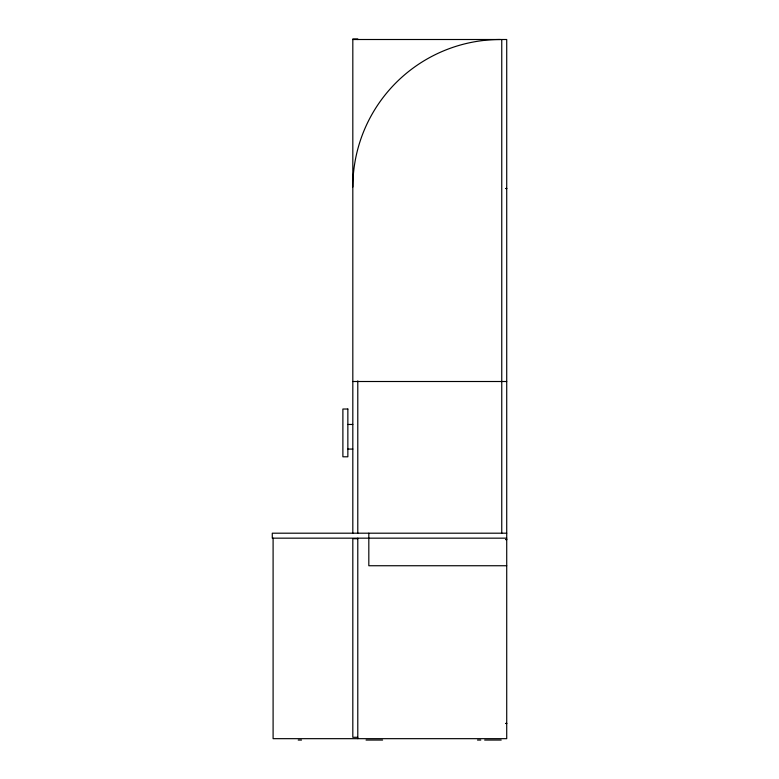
<?xml version="1.0" encoding="UTF-8"?>
<svg xmlns="http://www.w3.org/2000/svg" width="779" height="779" viewBox="0 0 779 779"><rect width="100%" height="100%" fill="white"/><g stroke="black" fill="none" stroke-linecap="round" stroke-linejoin="round"><path stroke-width="1.17" d="M352.819 39.505L506.72 39.505L506.72 738.667L273.098 738.667L273.098 538.162M505.892 188.44L506.72 188.44M505.892 188.606L506.72 188.606M352.819 381.506L506.72 381.506M347.853 424.467L352.819 424.467M347.853 449.074L352.819 449.074M506.72 533.196L272.28 533.196L272.28 538.162L506.72 538.162M357.785 538.708L352.819 538.708L352.819 737.294L357.785 737.294M505.892 539.535L506.72 539.535M505.892 539.701L506.72 539.701M506.72 565.739L368.818 565.739L368.818 533.196M505.892 723.34L506.72 723.34M505.892 723.506L506.72 723.506M298.211 740.05L301.512 740.05M366.052 740.05L382.606 740.05M477.488 740.05L480.789 740.05M484.655 740.05L501.199 740.05M501.754 39.505L501.754 533.196M357.785 39.554L357.785 38.95L352.819 38.95L352.819 533.333M357.785 380.902L357.785 533.177M357.785 538.162L357.785 738.667M352.819 187.057A147.552 147.552 0 0 1 500.371 39.505M347.853 409.024L342.887 409.024L342.887 456.796L347.853 456.796L347.853 409.024"/></g></svg>
